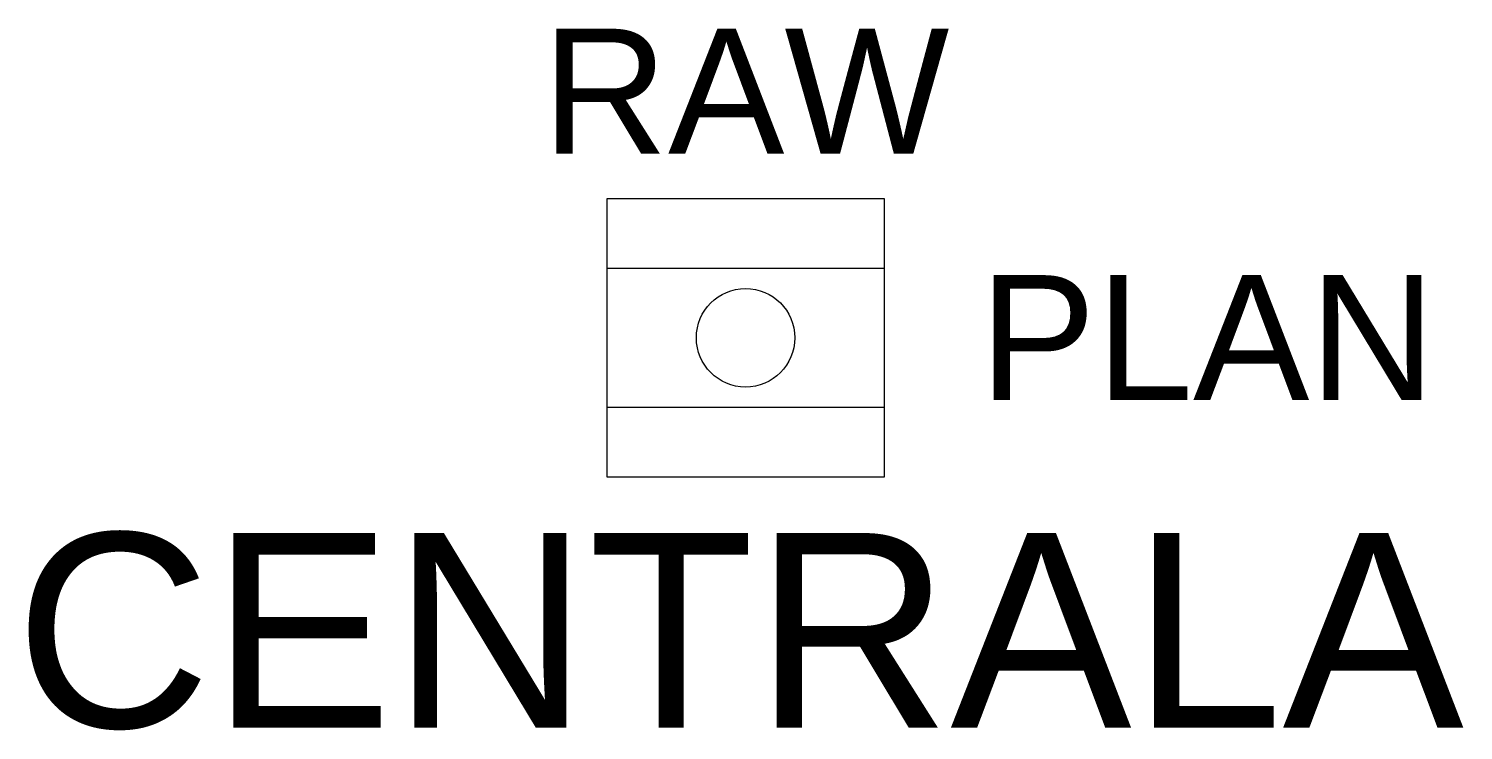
# Model space of a CAD drawing. Header units: millimetres. Extents: x -1032 to 1033, y -565 to 445.
import ezdxf
from ezdxf.enums import TextEntityAlignment as Align

# ---------------------------------------------------------------- set-up
doc = ezdxf.new("R2010")
doc.units = ezdxf.units.MM
doc.header["$LTSCALE"] = 0.25
doc.header["$PDMODE"] = 1
doc.styles.add('opis_czujki', font='arial.ttf')
doc.styles.add('opis_czujki_2', font='arial.ttf')

msp = doc.modelspace()

# ---------------------------------------------------------------- linework, layer by layer
for p, q in [((-200, 100), (200, 100)), ((-200, -100), (200, -100))]:
    msp.add_line(p, q)
msp.add_lwpolyline([(-200, -200), (200, -200), (200, 200), (-200, 200)], close=True)
msp.add_circle((0, 0), 70.9)
at = {"color": 6}
for p in [(200, 400), (-89.4, 227)]:
    msp.add_point(p, dxfattribs=at)

# ---------------------------------------------------------------- texts
for tag, text, height, style, flags, p in [('RAW', 'XX', 180, 'opis_czujki_2', 9, (0, 354.9)), ('CENTRALA', 'xx', 280, 'opis_czujki', 8, (-9, -421.1))]:
    msp.add_attdef(tag, text=text, height=height, dxfattribs=dict(style=style, flags=flags)).set_placement(p, align=Align.MIDDLE_CENTER)
at = {"style": 'opis_czujki_2', "flags": 9}
msp.add_attdef('PLAN', (336.7, -89.8), 'xx', height=180, dxfattribs=at)

doc.saveas('drawing.dxf')
